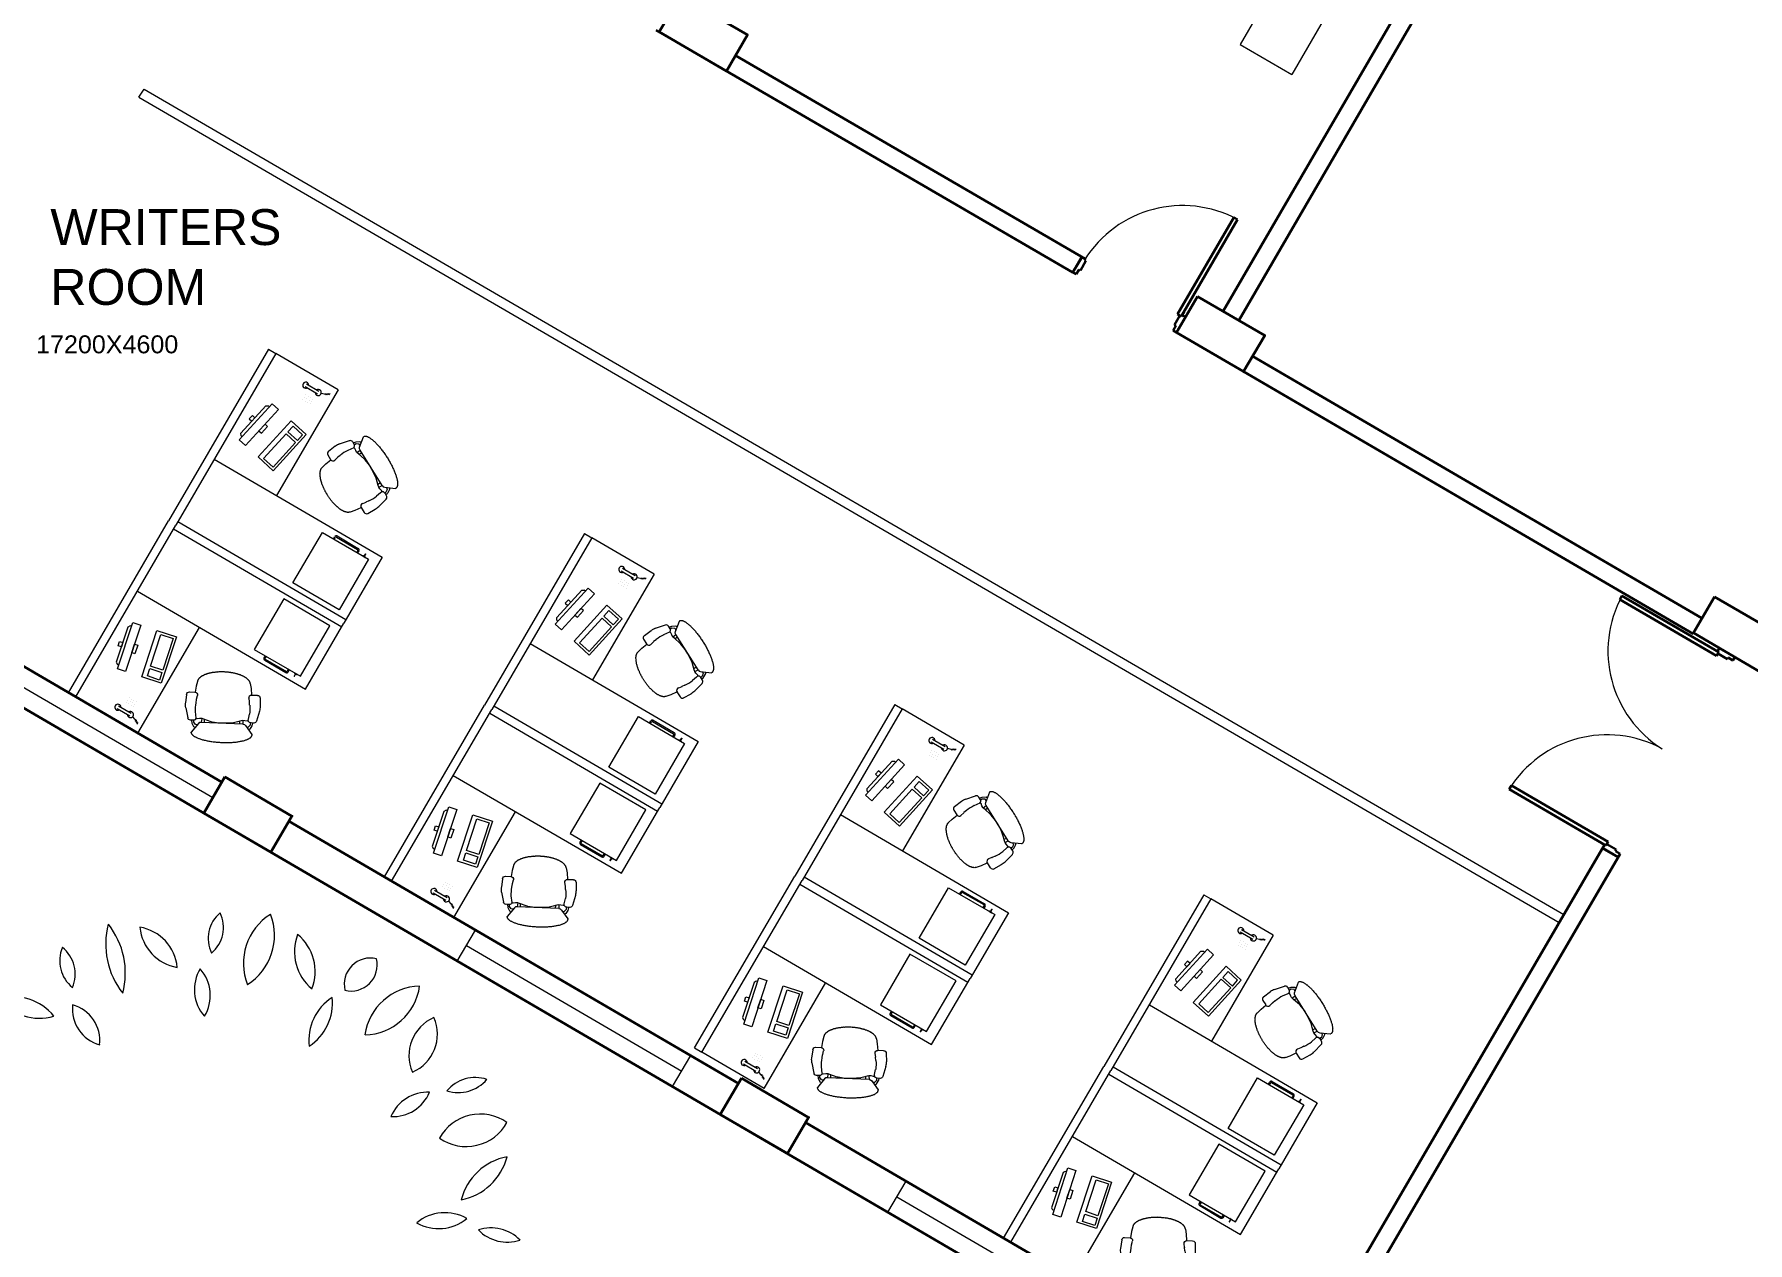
# Model space of a CAD drawing. Header units: millimetres. Extents: x 3079 to 579737, y 1565 to 1161826.
# Drawn here: x 175297 to 189621, y 1075290 to 1085392 of the extents above; entities that cross this region are included whole.
import ezdxf

# ---------------------------------------------------------------- set-up
doc = ezdxf.new("R2010")
doc.units = ezdxf.units.MM
for name, color, linetype, lineweight in [('1', 7, 'Continuous', 35), ('A_COL', 250, 'Continuous', 40), ('A_ELE1', 250, 'Continuous', 20), ('A_WIN-DOR', 250, 'Continuous', 30), ('IG-Area', 250, 'Continuous', 30), ('partition', 253, 'Continuous', 5), ('TWOWHEELER', 250, 'Continuous', 9), ('WINDOW', 252, 'Continuous', 15)]:
    doc.layers.add(name, color=color, linetype=linetype, lineweight=lineweight)
doc.layers.add('FURNITURE', color=253, linetype='Continuous', lineweight=5, transparency=0.05)
doc.layers.add('TREES', color=72, linetype='Continuous', lineweight=5, transparency=0.05)
doc.styles.get("Standard").update_dxf_attribs({"font": 'arial.ttf'})

# ---------------------------------------------------------------- blocks, each defined once
blk = doc.blocks.new('AP00XXXX$0$A$C53421247')
at = {"color": 0}
for p, q in [((137, 632), (144, 634)), ((144, 634), (149, 636)), ((149, 636), (157, 638)), ((157, 638), (163, 639)), ((163, 639), (170, 641)), ((170, 641), (178, 643)), ((178, 643), (186, 644)), ((186, 644), (194, 646)), ((194, 646), (202, 647)), ((202, 647), (210, 648)), ((210, 648), (219, 649)), ((219, 649), (227, 650)), ((227, 650), (236, 651)), ((236, 651), (245, 652)), ((245, 652), (254, 652)), ((254, 652), (263, 653)), ((263, 653), (273, 653)), ((273, 653), (282, 654)), ((282, 654), (292, 654)), ((292, 654), (302, 654)), ((302, 654), (311, 654)), ((311, 654), (321, 654)), ((321, 654), (331, 654)), ((331, 654), (341, 654)), ((341, 654), (351, 653)), ((351, 653), (361, 653)), ((361, 653), (371, 652)), ((371, 652), (381, 652)), ((381, 652), (390, 651)), ((390, 651), (401, 650)), ((401, 650), (410, 649)), ((410, 649), (420, 648)), ((420, 648), (430, 646)), ((430, 646), (439, 646)), ((439, 646), (449, 644)), ((449, 644), (458, 642)), ((458, 642), (468, 641)), ((468, 641), (477, 639)), ((477, 639), (486, 637)), ((486, 637), (495, 636)), ((495, 636), (504, 634)), ((90, 476), (63, 478)), ((73, 477), (80, 503)), ((80, 503), (99, 534)), ((82, 595), (83, 598)), ((82, 593), (82, 595)), ((140, 501), (82, 587)), ((83, 598), (85, 600)), ((85, 600), (87, 604)), ((87, 604), (90, 607)), ((90, 607), (92, 609)), ((92, 609), (95, 612)), ((95, 493), (93, 475)), ((95, 612), (99, 614)), ((113, 514), (95, 493)), ((99, 614), (103, 617)), ((99, 534), (115, 538)), ((103, 617), (106, 619)), ((106, 619), (111, 621)), ((111, 621), (115, 624)), ((127, 514), (113, 514)), ((115, 624), (120, 626)), ((120, 626), (126, 628)), ((126, 628), (132, 630)), ((134, 510), (127, 514)), ((132, 630), (137, 632)), ((151, 491), (140, 501)), ((165, 488), (151, 491)), ((166, 452), (165, 488)), ((550, 463), (165, 488)), ((195, 486), (192, 459)), ((327, 478), (264, 474)), ((373, 474), (327, 478)), ((504, 634), (513, 632)), ((513, 632), (520, 630)), ((520, 630), (529, 627)), ((529, 627), (537, 625)), ((537, 625), (545, 623)), ((545, 623), (552, 620)), ((552, 620), (559, 618)), ((559, 618), (566, 616)), ((566, 616), (573, 614)), ((573, 614), (580, 611)), ((576, 474), (643, 549)), ((580, 611), (586, 608)), ((585, 483), (591, 485)), ((586, 608), (592, 605)), ((591, 485), (604, 482)), ((592, 605), (597, 603)), ((597, 603), (603, 600)), ((603, 600), (608, 597)), ((604, 482), (620, 461)), ((618, 502), (606, 508)), ((608, 597), (613, 595)), ((613, 595), (617, 591)), ((617, 591), (621, 588)), ((633, 471), (618, 502)), ((621, 588), (625, 586)), ((625, 586), (629, 582)), ((629, 582), (632, 580)), ((632, 580), (635, 576)), ((635, 576), (637, 574)), ((637, 574), (639, 571)), ((639, 571), (641, 568)), ((641, 568), (642, 565)), ((642, 565), (643, 562)), ((643, 562), (644, 559)), ((644, 559), (645, 556)), ((645, 556), (645, 553)), ((2, 245), (0, 325)), ((7, 368), (36, 460)), ((113, 453), (100, 394)), ((120, 459), (111, 457)), ((123, 459), (120, 459)), ((145, 454), (123, 459)), ((160, 452), (145, 454)), ((168, 452), (160, 452)), ((184, 457), (168, 452)), ((255, 473), (184, 457)), ((264, 474), (255, 473)), ((434, 465), (373, 474)), ((461, 459), (434, 465)), ((496, 446), (461, 459)), ((529, 434), (496, 446)), ((520, 465), (518, 438)), ((545, 430), (529, 434)), ((545, 430), (550, 463)), ((564, 429), (545, 430)), ((550, 463), (564, 465)), ((564, 465), (576, 474)), ((588, 432), (564, 429)), ((591, 432), (588, 432)), ((597, 428), (591, 432)), ((595, 413), (600, 364)), ((620, 461), (621, 444)), ((650, 442), (623, 444)), ((636, 460), (633, 471)), ((638, 443), (636, 460)), ((690, 327), (673, 421)), ((26, 220), (76, 217)), ((83, 159), (80, 217)), ((90, 114), (83, 159)), ((97, 312), (98, 282)), ((98, 280), (103, 245)), ((588, 250), (580, 218)), ((593, 282), (588, 252)), ((590, 128), (600, 187)), ((602, 186), (655, 183)), ((682, 205), (691, 283)), ((90, 111), (90, 114)), ((90, 110), (90, 111)), ((91, 107), (90, 110)), ((92, 105), (91, 107)), ((92, 102), (92, 105)), ((93, 100), (92, 102)), ((94, 98), (93, 100)), ((95, 96), (94, 98)), ((96, 93), (95, 96)), ((97, 91), (96, 93)), ((99, 89), (97, 91)), ((100, 87), (99, 89)), ((101, 84), (100, 87)), ((103, 82), (101, 84)), ((105, 80), (103, 82)), ((107, 78), (105, 80)), ((109, 76), (107, 78)), ((111, 73), (109, 76)), ((113, 72), (111, 73)), ((116, 69), (113, 72)), ((118, 67), (116, 69)), ((120, 65), (118, 67)), ((123, 63), (120, 65)), ((125, 60), (123, 63)), ((128, 59), (125, 60)), ((132, 57), (128, 59)), ((135, 54), (132, 57)), ((138, 53), (135, 54)), ((141, 51), (138, 53)), ((144, 49), (141, 51)), ((148, 47), (144, 49)), ((151, 45), (148, 47)), ((155, 44), (151, 45)), ((158, 42), (155, 44)), ((162, 40), (158, 42)), ((165, 38), (162, 40)), ((169, 36), (165, 38)), ((173, 34), (169, 36)), ((178, 33), (173, 34)), ((182, 31), (178, 33)), ((186, 30), (182, 31)), ((190, 28), (186, 30)), ((194, 27), (190, 28)), ((199, 25), (194, 27)), ((204, 24), (199, 25)), ((207, 22), (204, 24)), ((212, 21), (207, 22)), ((217, 19), (212, 21)), ((221, 18), (217, 19)), ((226, 17), (221, 18)), ((231, 16), (226, 17)), ((236, 15), (231, 16)), ((241, 14), (236, 15)), ((246, 13), (241, 14)), ((250, 11), (246, 13)), ((256, 10), (250, 11)), ((261, 9), (256, 10)), ((266, 8), (261, 9)), ((271, 8), (266, 8)), ((276, 7), (271, 8)), ((281, 6), (276, 7)), ((287, 5), (281, 6)), ((291, 4), (287, 5)), ((297, 4), (291, 4)), ((302, 4), (297, 4)), ((307, 2), (302, 4)), ((313, 2), (307, 2)), ((318, 2), (313, 2)), ((323, 1), (318, 2)), ((328, 1), (323, 1)), ((334, 1), (328, 1)), ((339, 1), (334, 1)), ((344, 0), (339, 1)), ((350, 1), (344, 0)), ((356, 0), (350, 1)), ((360, 0), (356, 0)), ((366, 0), (360, 0)), ((371, 0), (366, 0)), ((376, 1), (371, 0)), ((382, 0), (376, 1)), ((387, 1), (382, 0)), ((392, 1), (387, 1)), ((397, 1), (392, 1)), ((402, 1), (397, 1)), ((407, 2), (402, 1)), ((412, 2), (407, 2)), ((417, 3), (412, 2)), ((423, 3), (417, 3)), ((427, 4), (423, 3)), ((432, 4), (427, 4)), ((437, 6), (432, 4)), ((442, 6), (437, 6)), ((447, 7), (442, 6)), ((451, 8), (447, 7)), ((455, 9), (451, 8)), ((460, 9), (455, 9)), ((465, 10), (460, 9)), ((469, 12), (465, 10)), ((474, 12), (469, 12)), ((478, 13), (474, 12)), ((482, 15), (478, 13)), ((486, 16), (482, 15)), ((490, 17), (486, 16)), ((494, 18), (490, 17)), ((498, 19), (494, 18)), ((502, 21), (498, 19)), ((506, 22), (502, 21)), ((510, 23), (506, 22)), ((514, 25), (510, 23)), ((517, 27), (514, 25)), ((520, 28), (517, 27)), ((524, 30), (520, 28)), ((528, 31), (524, 30)), ((530, 33), (528, 31)), ((533, 35), (530, 33)), ((537, 36), (533, 35)), ((539, 38), (537, 36)), ((542, 40), (539, 38)), ((545, 42), (542, 40)), ((547, 43), (545, 42)), ((550, 46), (547, 43)), ((552, 47), (550, 46)), ((555, 49), (552, 47)), ((557, 51), (555, 49)), ((559, 53), (557, 51)), ((561, 55), (559, 53)), ((563, 57), (561, 55)), ((565, 59), (563, 57)), ((567, 61), (565, 59)), ((568, 63), (567, 61)), ((569, 65), (568, 63)), ((571, 67), (569, 65)), ((572, 70), (571, 67)), ((573, 71), (572, 70)), ((574, 74), (573, 71)), ((575, 76), (574, 74)), ((576, 78), (575, 76)), ((577, 81), (576, 78)), ((577, 82), (590, 128)), ((577, 82), (577, 81))]:
    blk.add_line(p, q, dxfattribs=at)
for centre, radius, start, end in [((60, 452), 25.4, 85.1777, 163.418), ((88, 591), 6.35, 164.3929, 214.029), ((87, 451), 25.4, 6.3757, 85.1777), ((638, 553), 6.35, 318.2555, 357.1149), ((153, 324), 152, 163.1174, 179.4456), ((446, 342), 350, 171.2066, 184.7536), ((251, 353), 350, 348.2663, 1.8132), ((620, 418), 25.4, 85.208, 169.2349), ((620, 418), 25.4, 169.2349, 190.8913), ((648, 417), 25.4, 9.9024, 85.208), ((539, 300), 152, 353.5743, 9.9024), ((28, 245), 25.4, 180.1777, 266.5099), ((78, 242), 25.4, 266.5099, 4.8356), ((124, 283), 25.4, 182.6801, 187.8199), ((604, 212), 25.4, 165.2, 266.5099), ((563, 256), 25.4, 345.2, 350.3398), ((657, 209), 25.4, 266.5099, 353.5743)]:
    blk.add_arc(centre, radius, start, end, dxfattribs=at)

msp = doc.modelspace()

# ---------------------------------------------------------------- linework, layer by layer
at = {"layer": '1'}
for p, q in [((185237, 1083076), (188649, 1088949)), ((185366, 1083000), (188779, 1088873)), ((180493, 1085427), (180802, 1085247)), ((180802, 1085247), (180802, 1085247)), ((180802, 1085247), (183980, 1083401)), ((181159, 1085214), (184083, 1083514)), ((184055, 1083531), (183980, 1083401)), ((185125, 1082735), (185190, 1082698)), ((185482, 1082701), (189239, 1080510)), ((185406, 1082572), (189164, 1080380)), ((170517, 1082495), (191250, 1070403)), ((171230, 1082427), (176864, 1079141)), ((189368, 1080234), (189384, 1080261)), ((189497, 1080158), (189513, 1080186)), ((177426, 1078813), (181184, 1076622)), ((185744, 1074020), (188425, 1078616)), ((186302, 1074678), (188554, 1078541)), ((188538, 1078513), (188408, 1078589)), ((181745, 1076294), (185503, 1074102))]:
    msp.add_line(p, q, dxfattribs=at)
at = {"layer": 'A_COL'}
for points in [[(180698, 1085714), (180521, 1085411), (181083, 1085084), (181259, 1085386)], [(185021, 1083201), (184845, 1082899), (185406, 1082572), (185583, 1082874)], [(189344, 1080689), (189168, 1080387), (189729, 1080060), (189906, 1080362)], [(176890, 1079184), (176713, 1078881), (177275, 1078554), (177451, 1078856)], [(181209, 1076665), (181032, 1076362), (181594, 1076035), (181770, 1076337)]]:
    msp.add_lwpolyline(points, close=True, dxfattribs=at)
at = {"layer": 'A_ELE1', "transparency": 33554687}
for centre, start, end in [((184897, 1082994), 61.5725, 148.0883), ((189419, 1080238), 151.4929, 238.0087), ((188446, 1078570), 61.4931, 148.0088), ((188446, 1078570), 61.493, 61.4931)]:
    msp.add_arc(centre, 966, start, end, dxfattribs=at)
at = {"layer": 'A_WIN-DOR', "transparency": 33554687}
for p, q in [((184854, 1083052), (185324, 1083861)), ((184886, 1083034), (185356, 1083843)), ((184056, 1083531), (183980, 1083402)), ((184083, 1083515), (184056, 1083531)), ((184008, 1083386), (184031, 1083425)), ((184031, 1083425), (184043, 1083418)), ((184043, 1083418), (184089, 1083497)), ((184077, 1083504), (184083, 1083515)), ((184828, 1082962), (184874, 1083041)), ((184840, 1082955), (184828, 1082962)), ((184920, 1083029), (184845, 1082899)), ((184892, 1083045), (184909, 1083073)), ((184892, 1083045), (184920, 1083029)), ((184817, 1082915), (184840, 1082955)), ((184845, 1082899), (184817, 1082915)), ((189360, 1080195), (188552, 1080667)), ((189379, 1080227), (188570, 1080699)), ((189368, 1080234), (189339, 1080250)), ((189368, 1080234), (189384, 1080261)), ((189384, 1080261), (189513, 1080186)), ((189451, 1080169), (189372, 1080215)), ((189458, 1080181), (189451, 1080169)), ((189497, 1080158), (189458, 1080181)), ((189513, 1080186), (189497, 1080158)), ((188907, 1079418), (188907, 1079418)), ((188907, 1079418), (188907, 1079418)), ((188454, 1078642), (187646, 1079113)), ((188436, 1078610), (187627, 1079081)), ((188425, 1078616), (188396, 1078633)), ((188425, 1078616), (188409, 1078589)), ((188409, 1078589), (188538, 1078513)), ((188522, 1078576), (188443, 1078622)), ((188515, 1078564), (188522, 1078576)), ((188554, 1078541), (188515, 1078564)), ((188538, 1078513), (188554, 1078541))]:
    msp.add_line(p, q, dxfattribs=at)
at = {"layer": 'A_WIN-DOR'}
for p, q in [((185356, 1083843), (185324, 1083861)), ((183980, 1083402), (184008, 1083386)), ((188570, 1080699), (188552, 1080667)), ((187627, 1079081), (187646, 1079113))]:
    msp.add_line(p, q, dxfattribs=at)
at = {"layer": 'A_WIN-DOR', "transparency": 33554687}
for points in [[(184077, 1083504), (184089, 1083497)], [(184886, 1083034), (184854, 1083052)], [(189379, 1080227), (189360, 1080195)], [(188907, 1079418), (188907, 1079418)], [(188436, 1078610), (188454, 1078642)]]:
    msp.add_lwpolyline(points, dxfattribs=at)
at = {"layer": 'FURNITURE'}
for p, q in [((187784, 1089451), (185377, 1085307)), ((188217, 1089200), (185809, 1085056)), ((185377, 1085307), (185809, 1085056)), ((176171, 1084865), (176215, 1084932)), ((177256, 1082759), (176419, 1081324)), ((177256, 1082759), (176419, 1081324)), ((177317, 1082723), (176480, 1081288)), ((177256, 1082759), (177317, 1082723)), ((177837, 1082420), (177317, 1082723)), ((177837, 1082420), (177321, 1081535)), ((177560, 1082448), (177665, 1082387)), ((177572, 1082469), (177677, 1082408)), ((177696, 1082393), (177724, 1082386)), ((177726, 1082380), (177737, 1082390)), ((177736, 1082379), (177748, 1082389)), ((177747, 1082378), (177759, 1082389)), ((177758, 1082378), (177770, 1082388)), ((177024, 1082057), (177232, 1082285)), ((177232, 1082285), (177254, 1082286)), ((177263, 1082278), (177254, 1082286)), ((177543, 1082337), (177543, 1082337)), ((177555, 1082357), (177555, 1082357)), ((177563, 1082326), (177563, 1082326)), ((177566, 1082377), (177566, 1082377)), ((177574, 1082346), (177574, 1082346)), ((177582, 1082315), (177582, 1082315)), ((177586, 1082365), (177586, 1082365)), ((177594, 1082334), (177594, 1082334)), ((177602, 1082303), (177602, 1082303)), ((177605, 1082354), (177605, 1082354)), ((177613, 1082323), (177613, 1082323)), ((177625, 1082342), (177625, 1082342)), ((177443, 1082160), (177168, 1081859)), ((177460, 1082116), (177416, 1082068)), ((177570, 1082045), (177443, 1082160)), ((177539, 1082043), (177460, 1082116)), ((177025, 1082035), (177024, 1082057)), ((177034, 1082027), (177025, 1082035)), ((177402, 1082052), (177214, 1081846)), ((177293, 1081773), (177481, 1081980)), ((177295, 1081743), (177570, 1082045)), ((177481, 1081980), (177402, 1082052)), ((177416, 1082068), (177496, 1081996)), ((177496, 1081996), (177539, 1082043)), ((176801, 1081839), (178206, 1081020)), ((177168, 1081859), (177295, 1081743)), ((177214, 1081846), (177293, 1081773)), ((175582, 1079888), (176419, 1081324)), ((175582, 1079888), (176419, 1081324)), ((175582, 1079888), (176419, 1081324)), ((175643, 1079853), (176480, 1081288)), ((175643, 1079853), (176480, 1081288)), ((176462, 1081258), (177867, 1080439)), ((176497, 1081319), (177902, 1080499)), ((177798, 1081175), (177808, 1081192)), ((177798, 1081175), (177798, 1081175)), ((177806, 1081170), (177816, 1081187)), ((177806, 1081170), (177806, 1081170)), ((177823, 1081189), (178000, 1081086)), ((177828, 1081198), (178005, 1081094)), ((179898, 1081218), (179061, 1079783)), ((179898, 1081218), (179061, 1079783)), ((179958, 1081183), (179121, 1079748)), ((179898, 1081218), (179958, 1081183)), ((180479, 1080879), (179958, 1081183)), ((178206, 1081020), (177884, 1080469)), ((178002, 1081079), (177992, 1081062)), ((177992, 1081062), (177992, 1081062)), ((178011, 1081074), (178000, 1081057)), ((178000, 1081057), (178000, 1081057)), ((178044, 1081031), (178044, 1081032)), ((178046, 1081031), (178044, 1081032)), ((178044, 1081032), (178065, 1081020)), ((178044, 1081031), (178064, 1081019)), ((178046, 1081031), (178063, 1081022)), ((178047, 1081032), (178047, 1081031)), ((178047, 1081032), (178063, 1081022)), ((178054, 1081028), (178057, 1081032)), ((178059, 1081031), (178056, 1081027)), ((178058, 1081035), (178057, 1081033)), ((178057, 1081032), (178058, 1081035)), ((178057, 1081033), (178057, 1081033)), ((178057, 1081032), (178057, 1081032)), ((178057, 1081032), (178059, 1081031)), ((178065, 1081046), (178058, 1081035)), ((178058, 1081035), (178065, 1081046)), ((178060, 1081034), (178059, 1081032)), ((178060, 1081034), (178059, 1081031)), ((178059, 1081032), (178059, 1081032)), ((178059, 1081031), (178059, 1081031)), ((178067, 1081045), (178060, 1081034)), ((178067, 1081045), (178060, 1081034)), ((178062, 1081042), (178062, 1081041)), ((178063, 1081042), (178065, 1081041)), ((178063, 1081022), (178065, 1081020)), ((178063, 1081022), (178063, 1081022)), ((178064, 1081040), (178064, 1081040)), ((178064, 1081019), (178065, 1081020)), ((178065, 1081046), (178066, 1081049)), ((178066, 1081048), (178065, 1081046)), ((178065, 1081047), (178067, 1081046)), ((178066, 1081049), (178068, 1081048)), ((178066, 1081048), (178066, 1081048)), ((178068, 1081048), (178067, 1081045)), ((178068, 1081047), (178067, 1081045)), ((178068, 1081047), (178068, 1081047)), ((180479, 1080879), (179963, 1079995)), ((180196, 1080816), (180196, 1080816)), ((180202, 1080907), (180306, 1080846)), ((180208, 1080836), (180208, 1080836)), ((180214, 1080928), (180319, 1080867)), ((180227, 1080825), (180227, 1080825)), ((180247, 1080813), (180247, 1080813)), ((180337, 1080852), (180365, 1080846)), ((180367, 1080839), (180379, 1080849)), ((180378, 1080839), (180390, 1080849)), ((180389, 1080838), (180400, 1080848)), ((180400, 1080837), (180411, 1080847)), ((176159, 1080738), (177563, 1079918)), ((179665, 1080516), (179874, 1080745)), ((179874, 1080745), (179895, 1080746)), ((179904, 1080737), (179895, 1080746)), ((180185, 1080797), (180185, 1080797)), ((180204, 1080785), (180204, 1080785)), ((180216, 1080805), (180216, 1080805)), ((180224, 1080774), (180224, 1080774)), ((180235, 1080794), (180235, 1080794)), ((180244, 1080762), (180244, 1080762)), ((180255, 1080782), (180255, 1080782)), ((180266, 1080802), (180266, 1080802)), ((180084, 1080620), (179809, 1080318)), ((180101, 1080575), (180058, 1080527)), ((180058, 1080527), (180137, 1080455)), ((180211, 1080504), (180084, 1080620)), ((180181, 1080503), (180101, 1080575)), ((176079, 1080436), (175982, 1080142)), ((176098, 1080446), (176079, 1080436)), ((176110, 1080442), (176098, 1080446)), ((176163, 1079550), (176679, 1080434)), ((176195, 1080021), (176322, 1080409)), ((176322, 1080409), (176485, 1080355)), ((177563, 1079918), (177884, 1080469)), ((179666, 1080495), (179665, 1080516)), ((179675, 1080486), (179666, 1080495)), ((180043, 1080511), (179855, 1080305)), ((179935, 1080233), (180123, 1080439)), ((179936, 1080202), (180211, 1080504)), ((180123, 1080439), (180043, 1080511)), ((180137, 1080455), (180181, 1080503)), ((176269, 1080109), (176356, 1080375)), ((176356, 1080375), (176458, 1080341)), ((176485, 1080355), (176358, 1079967)), ((176458, 1080341), (176371, 1080076)), ((179442, 1080298), (180847, 1079479)), ((179809, 1080318), (179936, 1080202)), ((179855, 1080305), (179935, 1080233)), ((175982, 1080142), (175992, 1080123)), ((176004, 1080119), (175992, 1080123)), ((176371, 1080076), (176269, 1080109)), ((177227, 1080197), (177217, 1080180)), ((177223, 1080159), (177399, 1080056)), ((177236, 1080192), (177226, 1080175)), ((177227, 1080197), (177227, 1080197)), ((177228, 1080168), (177404, 1080065)), ((177236, 1080192), (177236, 1080192)), ((176358, 1079967), (176195, 1080021)), ((176242, 1080028), (176262, 1080089)), ((176344, 1079994), (176242, 1080028)), ((176262, 1080089), (176364, 1080056)), ((176364, 1080056), (176344, 1079994)), ((177411, 1080066), (177421, 1080084)), ((177420, 1080061), (177430, 1080079)), ((177421, 1080084), (177421, 1080084)), ((177430, 1080079), (177430, 1080079)), ((177471, 1080028), (177469, 1080025)), ((177469, 1080025), (177471, 1080024)), ((177470, 1080026), (177471, 1080027)), ((177470, 1080026), (177470, 1080026)), ((177471, 1080027), (177477, 1080039)), ((177477, 1080039), (177471, 1080028)), ((177471, 1080027), (177473, 1080026)), ((177471, 1080024), (177473, 1080026)), ((177472, 1080025), (177473, 1080026)), ((177472, 1080025), (177472, 1080025)), ((177473, 1080053), (177473, 1080053)), ((177475, 1080051), (177473, 1080053)), ((177473, 1080053), (177494, 1080041)), ((177473, 1080053), (177494, 1080041)), ((177473, 1080026), (177479, 1080038)), ((177473, 1080026), (177479, 1080038)), ((177473, 1080031), (177475, 1080030)), ((177474, 1080032), (177474, 1080032)), ((177475, 1080050), (177475, 1080051)), ((177475, 1080051), (177491, 1080041)), ((177475, 1080050), (177491, 1080041)), ((177475, 1080031), (177476, 1080031)), ((177479, 1080041), (177477, 1080039)), ((177477, 1080039), (177479, 1080040)), ((177478, 1080041), (177479, 1080040)), ((177481, 1080046), (177479, 1080042)), ((177479, 1080042), (177479, 1080041)), ((177479, 1080041), (177481, 1080040)), ((177479, 1080038), (177481, 1080040)), ((177479, 1080038), (177480, 1080039)), ((177480, 1080039), (177480, 1080039)), ((177481, 1080041), (177483, 1080045)), ((177481, 1080040), (177481, 1080041)), ((177491, 1080041), (177491, 1080042)), ((177491, 1080041), (177494, 1080041)), ((177494, 1080041), (177494, 1080041)), ((175582, 1079888), (175643, 1079853)), ((176163, 1079550), (175643, 1079853)), ((176067, 1079807), (176067, 1079807)), ((176079, 1079826), (176079, 1079826)), ((176090, 1079846), (176090, 1079846)), ((176098, 1079815), (176098, 1079815)), ((176110, 1079835), (176110, 1079835)), ((176129, 1079823), (176129, 1079823)), ((176149, 1079812), (176149, 1079812)), ((175990, 1079756), (176095, 1079695)), ((176002, 1079777), (176107, 1079716)), ((176087, 1079795), (176087, 1079795)), ((176106, 1079784), (176106, 1079784)), ((176117, 1079686), (176136, 1079665)), ((176118, 1079804), (176118, 1079804)), ((176126, 1079772), (176126, 1079772)), ((176138, 1079792), (176138, 1079792)), ((176143, 1079666), (176140, 1079651)), ((178224, 1078348), (179061, 1079783)), ((178224, 1078348), (179061, 1079783)), ((178224, 1078348), (179061, 1079783)), ((178284, 1078312), (179121, 1079748)), ((178284, 1078312), (179121, 1079748)), ((179104, 1079717), (180508, 1078898)), ((179139, 1079778), (180544, 1078959)), ((182491, 1079789), (181654, 1078353)), ((182491, 1079789), (181654, 1078353)), ((182552, 1079753), (181715, 1078318)), ((182491, 1079789), (182552, 1079753)), ((183072, 1079450), (182552, 1079753)), ((176149, 1079657), (176146, 1079642)), ((176155, 1079648), (176152, 1079633)), ((176161, 1079639), (176158, 1079624)), ((180439, 1079634), (180449, 1079652)), ((180439, 1079634), (180439, 1079634)), ((180448, 1079629), (180458, 1079646)), ((180448, 1079629), (180448, 1079629)), ((180465, 1079648), (180642, 1079545)), ((180470, 1079657), (180647, 1079554)), ((180643, 1079538), (180633, 1079521)), ((180633, 1079521), (180633, 1079521)), ((180652, 1079533), (180642, 1079516)), ((180847, 1079479), (180526, 1078928)), ((180642, 1079516), (180642, 1079516)), ((180685, 1079491), (180685, 1079491)), ((180688, 1079491), (180685, 1079491)), ((180685, 1079491), (180706, 1079479)), ((180685, 1079491), (180706, 1079479)), ((180688, 1079491), (180705, 1079481)), ((180689, 1079491), (180689, 1079490)), ((180689, 1079491), (180704, 1079482)), ((180696, 1079487), (180698, 1079491)), ((180698, 1079492), (180700, 1079494)), ((180698, 1079491), (180698, 1079492)), ((180698, 1079492), (180700, 1079491)), ((180700, 1079490), (180698, 1079486)), ((180700, 1079494), (180699, 1079493)), ((180699, 1079493), (180699, 1079493)), ((180707, 1079506), (180700, 1079494)), ((180700, 1079494), (180706, 1079506)), ((180702, 1079493), (180700, 1079491)), ((180700, 1079491), (180700, 1079490)), ((180702, 1079493), (180701, 1079492)), ((180701, 1079491), (180701, 1079492)), ((180708, 1079505), (180702, 1079493)), ((180709, 1079504), (180702, 1079493)), ((180704, 1079502), (180706, 1079501)), ((180704, 1079501), (180704, 1079501)), ((180704, 1079482), (180704, 1079481)), ((180705, 1079481), (180706, 1079479)), ((180706, 1079506), (180708, 1079508)), ((180706, 1079500), (180706, 1079500)), ((180706, 1079479), (180706, 1079479)), ((180708, 1079507), (180707, 1079506)), ((180707, 1079507), (180708, 1079507)), ((180707, 1079506), (180709, 1079505)), ((180708, 1079508), (180710, 1079507)), ((180709, 1079506), (180708, 1079505)), ((180710, 1079507), (180709, 1079504)), ((180710, 1079506), (180709, 1079506)), ((183072, 1079450), (182556, 1078565)), ((182790, 1079387), (182790, 1079387)), ((182795, 1079478), (182900, 1079417)), ((182801, 1079407), (182801, 1079407)), ((182807, 1079499), (182912, 1079438)), ((182809, 1079375), (182809, 1079375)), ((182821, 1079395), (182821, 1079395)), ((182840, 1079384), (182840, 1079384)), ((182931, 1079423), (182959, 1079416)), ((182961, 1079410), (182972, 1079420)), ((182972, 1079409), (182983, 1079419)), ((182983, 1079408), (182994, 1079418)), ((182993, 1079408), (183005, 1079418)), ((182259, 1079086), (182468, 1079315)), ((182468, 1079315), (182489, 1079316)), ((182498, 1079308), (182489, 1079316)), ((182778, 1079367), (182778, 1079367)), ((182798, 1079356), (182798, 1079356)), ((182818, 1079344), (182818, 1079344)), ((182829, 1079364), (182829, 1079364)), ((182837, 1079333), (182837, 1079333)), ((182849, 1079353), (182849, 1079353)), ((182860, 1079372), (182860, 1079372)), ((178800, 1079197), (180205, 1078378)), ((182678, 1079190), (182403, 1078889)), ((182695, 1079145), (182652, 1079098)), ((182652, 1079098), (182731, 1079025)), ((182805, 1079075), (182678, 1079190)), ((182774, 1079073), (182695, 1079145)), ((182260, 1079065), (182259, 1079086)), ((182269, 1079057), (182260, 1079065)), ((182637, 1079082), (182449, 1078876)), ((182528, 1078803), (182717, 1079010)), ((182530, 1078773), (182805, 1079075)), ((182717, 1079010), (182637, 1079082)), ((182731, 1079025), (182774, 1079073)), ((178720, 1078896), (178624, 1078602)), ((178739, 1078905), (178720, 1078896)), ((178751, 1078901), (178739, 1078905)), ((178805, 1078009), (179320, 1078893)), ((178836, 1078480), (178963, 1078868)), ((178910, 1078569), (178997, 1078834)), ((178963, 1078868), (179127, 1078814)), ((178997, 1078834), (179100, 1078801)), ((179127, 1078814), (178999, 1078427)), ((180205, 1078378), (180526, 1078928)), ((182036, 1078869), (183441, 1078049)), ((182403, 1078889), (182530, 1078773)), ((182449, 1078876), (182528, 1078803)), ((179100, 1078801), (179013, 1078535)), ((178624, 1078602), (178633, 1078583)), ((178645, 1078579), (178633, 1078583)), ((178884, 1078487), (178904, 1078548)), ((178904, 1078548), (179006, 1078515)), ((179013, 1078535), (178910, 1078569)), ((179006, 1078515), (178986, 1078454)), ((179869, 1078656), (179859, 1078639)), ((179864, 1078618), (180041, 1078515)), ((179877, 1078651), (179867, 1078634)), ((179869, 1078656), (179869, 1078656)), ((179869, 1078627), (180046, 1078524)), ((179877, 1078651), (179877, 1078651)), ((180053, 1078526), (180063, 1078543)), ((180062, 1078521), (180072, 1078538)), ((180063, 1078543), (180063, 1078543)), ((180072, 1078538), (180072, 1078538)), ((178999, 1078427), (178836, 1078480)), ((178986, 1078454), (178884, 1078487)), ((180111, 1078485), (180112, 1078487)), ((180112, 1078487), (180111, 1078484)), ((180111, 1078485), (180111, 1078485)), ((180111, 1078484), (180113, 1078483)), ((180112, 1078487), (180119, 1078498)), ((180119, 1078498), (180112, 1078487)), ((180112, 1078486), (180114, 1078485)), ((180113, 1078484), (180114, 1078486)), ((180113, 1078483), (180114, 1078486)), ((180113, 1078484), (180113, 1078484)), ((180114, 1078486), (180121, 1078497)), ((180114, 1078486), (180121, 1078497)), ((180115, 1078513), (180115, 1078512)), ((180115, 1078513), (180136, 1078501)), ((180116, 1078510), (180115, 1078512)), ((180115, 1078512), (180135, 1078500)), ((180115, 1078492), (180115, 1078492)), ((180115, 1078491), (180117, 1078490)), ((180116, 1078510), (180133, 1078501)), ((180117, 1078510), (180117, 1078510)), ((180117, 1078510), (180132, 1078501)), ((180117, 1078491), (180117, 1078491)), ((180120, 1078501), (180119, 1078498)), ((180119, 1078498), (180120, 1078500)), ((180121, 1078501), (180120, 1078501)), ((180120, 1078501), (180122, 1078500)), ((180120, 1078500), (180120, 1078500)), ((180123, 1078505), (180121, 1078501)), ((180121, 1078497), (180122, 1078500)), ((180121, 1078497), (180122, 1078499)), ((180122, 1078500), (180123, 1078500)), ((180122, 1078499), (180122, 1078499)), ((180123, 1078500), (180125, 1078504)), ((180132, 1078501), (180132, 1078501)), ((180133, 1078501), (180135, 1078500)), ((180136, 1078501), (180135, 1078500)), ((178224, 1078348), (178284, 1078312)), ((178805, 1078009), (178284, 1078312)), ((178644, 1078236), (178749, 1078175)), ((178709, 1078266), (178709, 1078266)), ((178720, 1078286), (178720, 1078286)), ((178728, 1078255), (178728, 1078255)), ((178732, 1078305), (178732, 1078305)), ((178740, 1078274), (178740, 1078274)), ((178748, 1078243), (178748, 1078243)), ((178751, 1078294), (178751, 1078294)), ((178759, 1078263), (178759, 1078263)), ((178768, 1078232), (178768, 1078232)), ((178771, 1078282), (178771, 1078282)), ((178779, 1078251), (178779, 1078251)), ((178791, 1078271), (178791, 1078271)), ((180817, 1076918), (181654, 1078353)), ((180817, 1076918), (181654, 1078353)), ((180817, 1076918), (181654, 1078353)), ((180878, 1076883), (181715, 1078318)), ((180878, 1076883), (181715, 1078318)), ((181697, 1078288), (183102, 1077468)), ((181733, 1078348), (183137, 1077529)), ((178632, 1078215), (178736, 1078154)), ((178759, 1078145), (178778, 1078124)), ((178785, 1078126), (178781, 1078111)), ((178791, 1078117), (178787, 1078102)), ((178796, 1078107), (178793, 1078092)), ((178802, 1078098), (178799, 1078083)), ((183033, 1078205), (183043, 1078222)), ((183033, 1078205), (183033, 1078205)), ((183041, 1078200), (183052, 1078217)), ((183041, 1078200), (183041, 1078200)), ((183058, 1078219), (183235, 1078116)), ((183063, 1078227), (183240, 1078124)), ((183237, 1078109), (183227, 1078091)), ((183227, 1078091), (183227, 1078091)), ((183246, 1078104), (183236, 1078086)), ((183236, 1078086), (183236, 1078086)), ((185074, 1078199), (184237, 1076764)), ((185074, 1078199), (184237, 1076764)), ((185134, 1078164), (184297, 1076729)), ((185074, 1078199), (185134, 1078164)), ((185655, 1077860), (185134, 1078164)), ((183441, 1078049), (183120, 1077499)), ((183279, 1078061), (183279, 1078062)), ((183282, 1078061), (183279, 1078062)), ((183279, 1078062), (183300, 1078049)), ((183279, 1078061), (183300, 1078049)), ((183282, 1078061), (183282, 1078061)), ((183282, 1078061), (183298, 1078052)), ((183282, 1078061), (183298, 1078052)), ((183290, 1078058), (183292, 1078062)), ((183292, 1078062), (183294, 1078065)), ((183292, 1078062), (183292, 1078062)), ((183292, 1078062), (183294, 1078061)), ((183294, 1078061), (183292, 1078057)), ((183294, 1078065), (183293, 1078063)), ((183293, 1078063), (183293, 1078063)), ((183300, 1078076), (183294, 1078065)), ((183294, 1078065), (183300, 1078076)), ((183295, 1078064), (183294, 1078062)), ((183296, 1078064), (183294, 1078061)), ((183295, 1078062), (183294, 1078062)), ((183294, 1078061), (183294, 1078061)), ((183302, 1078075), (183295, 1078064)), ((183302, 1078075), (183296, 1078064)), ((183297, 1078071), (183298, 1078071)), ((183298, 1078072), (183300, 1078071)), ((183298, 1078052), (183300, 1078049)), ((183298, 1078052), (183298, 1078052)), ((183299, 1078070), (183299, 1078070)), ((183300, 1078076), (183302, 1078079)), ((183301, 1078078), (183300, 1078076)), ((183300, 1078077), (183302, 1078075)), ((183300, 1078049), (183300, 1078049)), ((183301, 1078078), (183301, 1078078)), ((183302, 1078079), (183304, 1078078)), ((183304, 1078078), (183302, 1078075)), ((183303, 1078077), (183302, 1078075)), ((183303, 1078077), (183303, 1078077)), ((185655, 1077860), (185139, 1076976)), ((185378, 1077888), (185483, 1077827)), ((185384, 1077817), (185384, 1077817)), ((185390, 1077909), (185495, 1077848)), ((185403, 1077806), (185403, 1077806)), ((185513, 1077833), (185542, 1077827)), ((185543, 1077820), (185555, 1077830)), ((185554, 1077820), (185566, 1077830)), ((185565, 1077819), (185577, 1077829)), ((185576, 1077818), (185587, 1077828)), ((181394, 1077767), (182799, 1076948)), ((184841, 1077497), (185050, 1077726)), ((185050, 1077726), (185071, 1077727)), ((185081, 1077718), (185071, 1077727)), ((185361, 1077778), (185361, 1077778)), ((185372, 1077798), (185372, 1077798)), ((185381, 1077766), (185381, 1077766)), ((185392, 1077786), (185392, 1077786)), ((185400, 1077755), (185400, 1077755)), ((185412, 1077775), (185412, 1077775)), ((185420, 1077744), (185420, 1077744)), ((185423, 1077794), (185423, 1077794)), ((185431, 1077763), (185431, 1077763)), ((185443, 1077783), (185443, 1077783)), ((185260, 1077601), (184985, 1077299)), ((185278, 1077556), (185234, 1077508)), ((185387, 1077485), (185260, 1077601)), ((185357, 1077484), (185278, 1077556)), ((181314, 1077466), (181218, 1077172)), ((181333, 1077476), (181314, 1077466)), ((181345, 1077472), (181333, 1077476)), ((181398, 1076579), (181914, 1077464)), ((181430, 1077051), (181557, 1077438)), ((181504, 1077139), (181591, 1077405)), ((181557, 1077438), (181720, 1077385)), ((181591, 1077405), (181693, 1077371)), ((181720, 1077385), (181593, 1076997)), ((181693, 1077371), (181606, 1077106)), ((182799, 1076948), (183120, 1077499)), ((184842, 1077476), (184841, 1077497)), ((184852, 1077467), (184842, 1077476)), ((185220, 1077493), (185032, 1077286)), ((185111, 1077214), (185299, 1077420)), ((185112, 1077183), (185387, 1077485)), ((185299, 1077420), (185220, 1077493)), ((185234, 1077508), (185314, 1077436)), ((185314, 1077436), (185357, 1077484)), ((182462, 1077227), (182452, 1077210)), ((182462, 1077227), (182462, 1077227)), ((184619, 1077279), (186023, 1076460)), ((184985, 1077299), (185112, 1077183)), ((185032, 1077286), (185111, 1077214)), ((181218, 1077172), (181227, 1077153)), ((181239, 1077149), (181227, 1077153)), ((181477, 1077058), (181497, 1077119)), ((181497, 1077119), (181599, 1077085)), ((181606, 1077106), (181504, 1077139)), ((181599, 1077085), (181579, 1077024)), ((182458, 1077189), (182635, 1077086)), ((182471, 1077222), (182461, 1077204)), ((182463, 1077198), (182640, 1077094)), ((182471, 1077222), (182471, 1077222)), ((182647, 1077096), (182657, 1077114)), ((182655, 1077091), (182665, 1077109)), ((182657, 1077114), (182657, 1077114)), ((182665, 1077109), (182665, 1077109)), ((182709, 1077083), (182708, 1077083)), ((182710, 1077081), (182708, 1077083)), ((182708, 1077083), (182729, 1077071)), ((182709, 1077083), (182729, 1077071)), ((181593, 1076997), (181430, 1077051)), ((181579, 1077024), (181477, 1077058)), ((182706, 1077057), (182704, 1077055)), ((182704, 1077055), (182707, 1077054)), ((182705, 1077056), (182706, 1077057)), ((182705, 1077056), (182705, 1077056)), ((182706, 1077057), (182713, 1077069)), ((182713, 1077069), (182706, 1077057)), ((182706, 1077057), (182708, 1077056)), ((182707, 1077055), (182708, 1077056)), ((182707, 1077054), (182708, 1077056)), ((182707, 1077054), (182707, 1077055)), ((182708, 1077056), (182714, 1077068)), ((182708, 1077056), (182715, 1077067)), ((182708, 1077061), (182710, 1077060)), ((182709, 1077062), (182709, 1077062)), ((182710, 1077080), (182710, 1077081)), ((182710, 1077081), (182726, 1077071)), ((182710, 1077080), (182726, 1077071)), ((182711, 1077061), (182711, 1077061)), ((182714, 1077071), (182713, 1077069)), ((182713, 1077069), (182714, 1077070)), ((182717, 1077076), (182714, 1077072)), ((182714, 1077072), (182714, 1077071)), ((182714, 1077071), (182716, 1077070)), ((182714, 1077070), (182714, 1077070)), ((182714, 1077068), (182715, 1077069)), ((182715, 1077067), (182716, 1077070)), ((182716, 1077069), (182715, 1077069)), ((182716, 1077071), (182719, 1077074)), ((182716, 1077070), (182716, 1077071)), ((182726, 1077071), (182729, 1077071)), ((182726, 1077071), (182726, 1077071)), ((182729, 1077071), (182729, 1077071)), ((180817, 1076918), (180878, 1076883)), ((181398, 1076579), (180878, 1076883)), ((181237, 1076807), (181342, 1076746)), ((181302, 1076837), (181302, 1076837)), ((181314, 1076856), (181314, 1076856)), ((181322, 1076825), (181322, 1076825)), ((181325, 1076876), (181325, 1076876)), ((181333, 1076845), (181333, 1076845)), ((181342, 1076814), (181342, 1076814)), ((181345, 1076864), (181345, 1076864)), ((181353, 1076833), (181353, 1076833)), ((181361, 1076802), (181361, 1076802)), ((181365, 1076853), (181365, 1076853)), ((181373, 1076822), (181373, 1076822)), ((181384, 1076842), (181384, 1076842)), ((181225, 1076786), (181330, 1076725)), ((181352, 1076716), (181372, 1076694)), ((181378, 1076696), (181375, 1076681)), ((181384, 1076687), (181381, 1076672)), ((181390, 1076678), (181387, 1076663)), ((181396, 1076669), (181393, 1076654)), ((183400, 1075329), (184237, 1076764)), ((183400, 1075329), (184237, 1076764)), ((183400, 1075329), (184237, 1076764)), ((183460, 1075294), (184297, 1076729)), ((183460, 1075294), (184297, 1076729)), ((184280, 1076698), (185685, 1075879)), ((184315, 1076759), (185720, 1075940)), ((185615, 1076615), (185625, 1076633)), ((185615, 1076615), (185615, 1076615)), ((185624, 1076610), (185634, 1076628)), ((185624, 1076610), (185624, 1076610)), ((185641, 1076629), (185818, 1076526)), ((185646, 1076638), (185823, 1076535)), ((185820, 1076519), (185810, 1076502)), ((185828, 1076514), (185818, 1076497)), ((186023, 1076460), (185702, 1075909)), ((185810, 1076502), (185810, 1076502)), ((185818, 1076497), (185818, 1076497)), ((185862, 1076472), (185862, 1076472)), ((185864, 1076472), (185862, 1076472)), ((185862, 1076472), (185882, 1076460)), ((185862, 1076472), (185882, 1076460)), ((185864, 1076472), (185881, 1076462)), ((185865, 1076472), (185865, 1076472)), ((185865, 1076472), (185881, 1076463)), ((185872, 1076469), (185874, 1076472)), ((185874, 1076472), (185875, 1076473)), ((185876, 1076471), (185874, 1076467)), ((185876, 1076475), (185875, 1076474)), ((185875, 1076473), (185876, 1076475)), ((185875, 1076474), (185875, 1076474)), ((185875, 1076473), (185877, 1076472)), ((185883, 1076487), (185876, 1076475)), ((185876, 1076475), (185883, 1076487)), ((185877, 1076472), (185876, 1076471)), ((185878, 1076474), (185877, 1076473)), ((185878, 1076474), (185877, 1076472)), ((185877, 1076473), (185877, 1076473)), ((185885, 1076486), (185878, 1076474)), ((185885, 1076486), (185878, 1076474)), ((185880, 1076483), (185882, 1076482)), ((185880, 1076482), (185880, 1076482)), ((185881, 1076463), (185880, 1076462)), ((185881, 1076462), (185882, 1076460)), ((185882, 1076481), (185882, 1076481)), ((185882, 1076460), (185882, 1076460)), ((185883, 1076487), (185884, 1076489)), ((185884, 1076488), (185883, 1076487)), ((185883, 1076487), (185885, 1076486)), ((185884, 1076489), (185884, 1076488)), ((185884, 1076489), (185886, 1076488)), ((185886, 1076488), (185885, 1076486)), ((185886, 1076487), (185885, 1076486)), ((185886, 1076487), (185886, 1076487)), ((183976, 1076178), (185381, 1075359)), ((183897, 1075877), (183800, 1075583)), ((183916, 1075886), (183897, 1075877)), ((183927, 1075883), (183916, 1075886)), ((183981, 1074990), (184497, 1075875)), ((184012, 1075461), (184140, 1075849)), ((184087, 1075550), (184174, 1075815)), ((184140, 1075849), (184303, 1075795)), ((184174, 1075815), (184276, 1075782)), ((184303, 1075795), (184176, 1075408)), ((185381, 1075359), (185702, 1075909)), ((184276, 1075782), (184189, 1075516)), ((183800, 1075583), (183810, 1075564)), ((183822, 1075560), (183810, 1075564)), ((184060, 1075468), (184080, 1075529)), ((184080, 1075529), (184182, 1075496)), ((184189, 1075516), (184087, 1075550)), ((185045, 1075637), (185035, 1075620)), ((185040, 1075600), (185217, 1075496)), ((185054, 1075632), (185044, 1075615)), ((185045, 1075637), (185045, 1075637)), ((185045, 1075608), (185222, 1075505)), ((185054, 1075632), (185054, 1075632)), ((185229, 1075507), (185239, 1075524)), ((185238, 1075502), (185248, 1075519)), ((185239, 1075524), (185239, 1075524)), ((185248, 1075519), (185248, 1075519)), ((184176, 1075408), (184012, 1075461)), ((184162, 1075435), (184060, 1075468)), ((184182, 1075496), (184162, 1075435)), ((185289, 1075468), (185287, 1075465)), ((185287, 1075465), (185289, 1075464)), ((185288, 1075468), (185290, 1075466)), ((185288, 1075466), (185289, 1075468)), ((185288, 1075466), (185288, 1075466)), ((185289, 1075468), (185295, 1075479)), ((185295, 1075479), (185289, 1075468)), ((185289, 1075465), (185290, 1075467)), ((185289, 1075464), (185291, 1075467)), ((185290, 1075465), (185289, 1075465)), ((185290, 1075467), (185297, 1075478)), ((185291, 1075494), (185291, 1075494)), ((185292, 1075491), (185291, 1075494)), ((185291, 1075494), (185312, 1075481)), ((185291, 1075494), (185312, 1075482)), ((185291, 1075467), (185297, 1075478)), ((185291, 1075473), (185291, 1075473)), ((185291, 1075472), (185293, 1075471)), ((185292, 1075491), (185309, 1075482)), ((185293, 1075491), (185293, 1075491)), ((185293, 1075491), (185308, 1075482)), ((185293, 1075472), (185293, 1075472)), ((185297, 1075482), (185295, 1075479)), ((185295, 1075479), (185296, 1075481)), ((185296, 1075481), (185296, 1075481)), ((185299, 1075486), (185297, 1075482)), ((185297, 1075482), (185297, 1075482)), ((185297, 1075482), (185299, 1075481)), ((185297, 1075478), (185299, 1075481)), ((185297, 1075478), (185298, 1075480)), ((185298, 1075480), (185298, 1075480)), ((185299, 1075481), (185301, 1075485)), ((185299, 1075481), (185299, 1075481)), ((185308, 1075482), (185309, 1075482)), ((185309, 1075482), (185312, 1075481)), ((185312, 1075482), (185312, 1075481)), ((183400, 1075329), (183460, 1075294)), ((183981, 1074990), (183460, 1075294))]:
    msp.add_line(p, q, dxfattribs=at)
for points in [[(177063, 1081954), (177338, 1082256), (177286, 1082303), (177011, 1082002)], [(177115, 1082157), (177141, 1082185), (177120, 1082204), (177094, 1082176)], [(177195, 1082058), (177247, 1082114), (177226, 1082133), (177175, 1082077)], [(177459, 1080805), (177706, 1081228), (178092, 1081003), (177845, 1080581)], [(177382, 1080673), (177136, 1080250), (177521, 1080025), (177768, 1080448)], [(179704, 1080414), (179979, 1080715), (179927, 1080763), (179652, 1080461)], [(179757, 1080616), (179782, 1080644), (179762, 1080663), (179736, 1080635)], [(179837, 1080518), (179888, 1080574), (179867, 1080593), (179816, 1080536)], [(176187, 1080453), (176060, 1080065), (175993, 1080087), (176120, 1080475)], [(176036, 1080307), (176025, 1080271), (175998, 1080280), (176010, 1080316)], [(176162, 1080286), (176138, 1080214), (176112, 1080223), (176135, 1080295)], [(180101, 1079265), (180348, 1079688), (180733, 1079463), (180487, 1079040)], [(182298, 1078984), (182573, 1079286), (182521, 1079333), (182246, 1079031)], [(182350, 1079187), (182376, 1079215), (182355, 1079234), (182330, 1079206)], [(180024, 1079133), (179777, 1078710), (180163, 1078485), (180409, 1078908)], [(182431, 1079088), (182482, 1079144), (182461, 1079163), (182410, 1079107)], [(178829, 1078912), (178701, 1078524), (178635, 1078546), (178762, 1078934)], [(178678, 1078767), (178666, 1078731), (178639, 1078739), (178651, 1078775)], [(178804, 1078745), (178780, 1078673), (178753, 1078682), (178777, 1078754)], [(182695, 1077835), (182941, 1078258), (183327, 1078033), (183080, 1077610)], [(182617, 1077703), (182371, 1077280), (182757, 1077055), (183003, 1077478)], [(184881, 1077395), (185156, 1077696), (185104, 1077744), (184829, 1077442)], [(184933, 1077597), (184959, 1077625), (184938, 1077644), (184912, 1077616)], [(185013, 1077499), (185064, 1077555), (185044, 1077574), (184993, 1077518)], [(181422, 1077483), (181295, 1077095), (181228, 1077117), (181355, 1077504)], [(181272, 1077337), (181260, 1077301), (181233, 1077310), (181245, 1077346)], [(181397, 1077316), (181374, 1077244), (181347, 1077253), (181370, 1077325)], [(185277, 1076246), (185524, 1076669), (185909, 1076444), (185663, 1076021)], [(185200, 1076114), (184953, 1075691), (185339, 1075466), (185586, 1075889)], [(184005, 1075893), (183878, 1075505), (183811, 1075527), (183938, 1075915)], [(183854, 1075748), (183842, 1075712), (183816, 1075720), (183828, 1075756)], [(183980, 1075727), (183956, 1075654), (183929, 1075663), (183953, 1075735)]]:
    msp.add_lwpolyline(points, close=True, dxfattribs=at)
for centre, radius, start, end in [((177566, 1082458), 25.4, 358.2401, 301.2572), ((177671, 1082397), 25.4, 178.2401, 121.2572), ((177821, 1081185), 15.1, 59.7487, 149.7487), ((177821, 1081185), 5.02, 59.7487, 149.7487), ((177998, 1081081), 15.1, 329.7487, 59.7487), ((177998, 1081081), 5.02, 329.7487, 59.7487), ((178035, 1080992), 41.2, 61.3979, 72.429), ((178035, 1080992), 40.9, 58.087, 61.4103), ((178035, 1080992), 41.2, 47.0683, 58.0994), ((180208, 1080918), 25.4, 358.2401, 301.2572), ((180312, 1080857), 25.4, 178.2401, 121.2572), ((177230, 1080172), 15.1, 149.7487, 239.7487), ((177230, 1080172), 5.02, 149.7487, 239.7487), ((177407, 1080069), 15.1, 239.7487, 329.7487), ((177407, 1080069), 5.02, 239.7487, 329.7487), ((177503, 1080080), 41.2, 227.0683, 238.0994), ((177503, 1080080), 40.9, 238.087, 241.4103), ((177503, 1080080), 41.2, 241.3979, 252.429), ((175996, 1079766), 25.4, 358.2401, 301.2572), ((176101, 1079705), 25.4, 178.2401, 121.2572), ((180462, 1079644), 15.1, 59.7487, 149.7487), ((180462, 1079644), 5.02, 59.7487, 149.7487), ((180639, 1079541), 5.02, 329.7487, 59.7487), ((180639, 1079541), 15.1, 329.7487, 59.7487), ((180676, 1079452), 41.2, 61.3979, 72.429), ((180676, 1079452), 40.9, 58.087, 61.4103), ((180676, 1079452), 41.2, 47.0683, 58.0994), ((182801, 1079488), 25.4, 358.2401, 301.2572), ((182906, 1079427), 25.4, 178.2401, 121.2572), ((179872, 1078631), 15.1, 149.7487, 239.7487), ((179872, 1078631), 5.02, 149.7487, 239.7487), ((180049, 1078528), 15.1, 239.7487, 329.7487), ((180049, 1078528), 5.02, 239.7487, 329.7487), ((180145, 1078540), 41.2, 227.0683, 238.0994), ((180145, 1078540), 40.9, 238.087, 241.4103), ((180145, 1078540), 41.2, 241.3979, 252.429), ((178638, 1078226), 25.4, 358.2401, 301.2572), ((183056, 1078214), 15.1, 59.7487, 149.7487), ((178742, 1078165), 25.4, 178.2401, 121.2572), ((183056, 1078214), 5.02, 59.7487, 149.7487), ((183233, 1078111), 5.02, 329.7487, 59.7487), ((183233, 1078111), 15.1, 329.7487, 59.7487), ((183270, 1078022), 41.2, 61.3979, 72.429), ((183270, 1078022), 40.9, 58.087, 61.4103), ((183270, 1078022), 41.2, 47.0683, 58.0994), ((185384, 1077899), 25.4, 358.2401, 301.2572), ((185489, 1077838), 25.4, 178.2401, 121.2572), ((182465, 1077202), 15.1, 149.7487, 239.7487), ((182465, 1077202), 5.02, 149.7487, 239.7487), ((182642, 1077099), 15.1, 239.7487, 329.7487), ((182642, 1077099), 5.02, 239.7487, 329.7487), ((182738, 1077110), 41.2, 227.0683, 238.0994), ((182738, 1077110), 40.9, 238.087, 241.4103), ((182738, 1077110), 41.2, 241.3979, 252.429), ((181231, 1076796), 25.4, 358.2401, 301.2572), ((181336, 1076735), 25.4, 178.2401, 121.2572), ((185638, 1076625), 15.1, 59.7487, 149.7487), ((185638, 1076625), 5.02, 59.7487, 149.7487), ((185815, 1076522), 5.02, 329.7487, 59.7487), ((185815, 1076522), 15.1, 329.7487, 59.7487), ((185853, 1076433), 41.2, 61.3979, 72.429), ((185853, 1076433), 40.9, 58.087, 61.4103), ((185853, 1076433), 41.2, 47.0683, 58.0994), ((185048, 1075613), 15.1, 149.7487, 239.7487), ((185048, 1075613), 5.02, 149.7487, 239.7487), ((185225, 1075509), 5.02, 239.7487, 329.7487), ((185225, 1075509), 15.1, 239.7487, 329.7487), ((185321, 1075521), 41.2, 227.0683, 238.0994), ((185321, 1075521), 40.9, 238.087, 241.4103), ((185321, 1075521), 41.2, 241.3979, 252.429)]:
    msp.add_arc(centre, radius, start, end, dxfattribs=at)
at = {"layer": 'partition'}
for p, q in [((176171, 1084865), (188045, 1077966)), ((176215, 1084932), (188085, 1078035))]:
    msp.add_line(p, q, dxfattribs=at)
at = {"layer": 'TREES'}
for centre, radius, start, end in [((176552, 1077784), 658, 165.2071, 218.3217), ((175400, 1077544), 658, 345.2071, 38.3217), ((177029, 1077834), 278, 129.7475, 206.0709), ((176601, 1077925), 278, 309.7475, 26.0709), ((177528, 1077626), 483, 122.117, 201.7275), ((176822, 1077857), 483, 302.117, 21.7275), ((176117, 1077557), 376, 5.3196, 80.419), ((176554, 1077962), 376, 185.3196, 260.419), ((177877, 1077723), 405, 159.117, 230.3606), ((177240, 1077556), 405, 339.117, 50.3606), ((175795, 1077647), 286, 156.7754, 231.288), ((175353, 1077536), 286, 336.7754, 51.288), ((178107, 1077451), 219, 76.5419, 193.4774), ((177945, 1077613), 219, 256.5419, 13.4774), ((176970, 1077406), 335, 148.7877, 221.5977), ((176433, 1077357), 335, 328.7877, 41.5977), ((178049, 1077501), 474, 271.6328, 352.0268), ((178531, 1076962), 474, 91.6328, 172.0268), ((175125, 1076915), 430, 38.6962, 106.2415), ((175340, 1077596), 430, 218.6962, 286.2415), ((175927, 1077245), 312, 173.65, 254.6514), ((175533, 1076978), 312, 353.65, 74.6514), ((178018, 1076982), 426, 122.8873, 186.7253), ((177363, 1077290), 426, 302.8873, 6.7253), ((178776, 1076854), 347, 113.4753, 203.456), ((178320, 1077034), 347, 293.4753, 23.456), ((178984, 1076360), 311, 71.8192, 140.0818), ((178843, 1076856), 311, 251.8192, 320.0818), ((178294, 1076677), 333, 267.1724, 337.2365), ((178585, 1076215), 333, 87.1724, 157.2365), ((179026, 1075978), 388, 54.9745, 151.3792), ((178908, 1076482), 388, 234.9745, 331.3792), ((178773, 1076132), 492, 280.8762, 345.4479), ((179342, 1075525), 492, 100.8762, 165.4479), ((178730, 1075168), 373, 60.5095, 129.292), ((178677, 1075781), 373, 240.5095, 309.292), ((179117, 1075078), 336, 44.2577, 108.5927), ((179250, 1075631), 336, 224.2577, 288.5927)]:
    msp.add_arc(centre, radius, start, end, dxfattribs=at)
at = {"layer": 'TWOWHEELER'}
msp.add_arc((179288, 1076586), 5000, 165.0279, 240.2551, dxfattribs=at)
at = {"layer": 'WINDOW'}
for p, q in [((175109, 1079991), (176789, 1079011)), ((178833, 1077645), (178985, 1077904)), ((178909, 1077774), (180709, 1076725)), ((180633, 1076595), (180785, 1076854)), ((182433, 1075545), (182585, 1075804)), ((182509, 1075675), (184309, 1074625))]:
    msp.add_line(p, q, dxfattribs=at)

# ---------------------------------------------------------------- block references
at = {"layer": 'FURNITURE'}
for p, xscale, yscale, zscale, rotation in [((177575, 1081779), 0.9034715759433986, 0.9034715759433986, 0.9034715759433986, 305.6568796191001), ((180216, 1080238), 0.9034715759433986, 0.9034715759433986, 0.9034715759433986, 305.6568796191001), ((176592, 1080094), -0.903471576034104, 0.903471575882077, 0.9034715759031048, 173.8404288876443), ((182810, 1078809), 0.9034715759433986, 0.9034715759433986, 0.9034715759433986, 305.6568796191001), ((179233, 1078553), -0.903471576034104, 0.903471575882077, 0.9034715759031048, 173.8404288876443), ((185392, 1077219), 0.9034715759433986, 0.9034715759433986, 0.9034715759433986, 305.6568796191001), ((181827, 1077124), -0.903471576034104, 0.903471575882077, 0.9034715759031048, 173.8404288876443), ((184410, 1075534), -0.903471576034104, 0.903471575882077, 0.9034715759031048, 173.8404288876443)]:
    msp.add_blockref('AP00XXXX$0$A$C53421247', p, dxfattribs=dict(at, xscale=xscale, yscale=yscale, zscale=zscale, rotation=rotation))

# ---------------------------------------------------------------- texts
at = {"layer": 'IG-Area', "attachment_point": 1}
for s, insert, char_height in [('WRITERS \\PROOM', (175431, 1083930), 300), ('17200X4600', (175312, 1082875), 150)]:
    msp.add_mtext_dynamic_manual_height_columns(s, width=38356.19, gutter_width=12.5, heights=[0], dxfattribs=dict(at, insert=insert, char_height=char_height))

doc.saveas('drawing.dxf')
